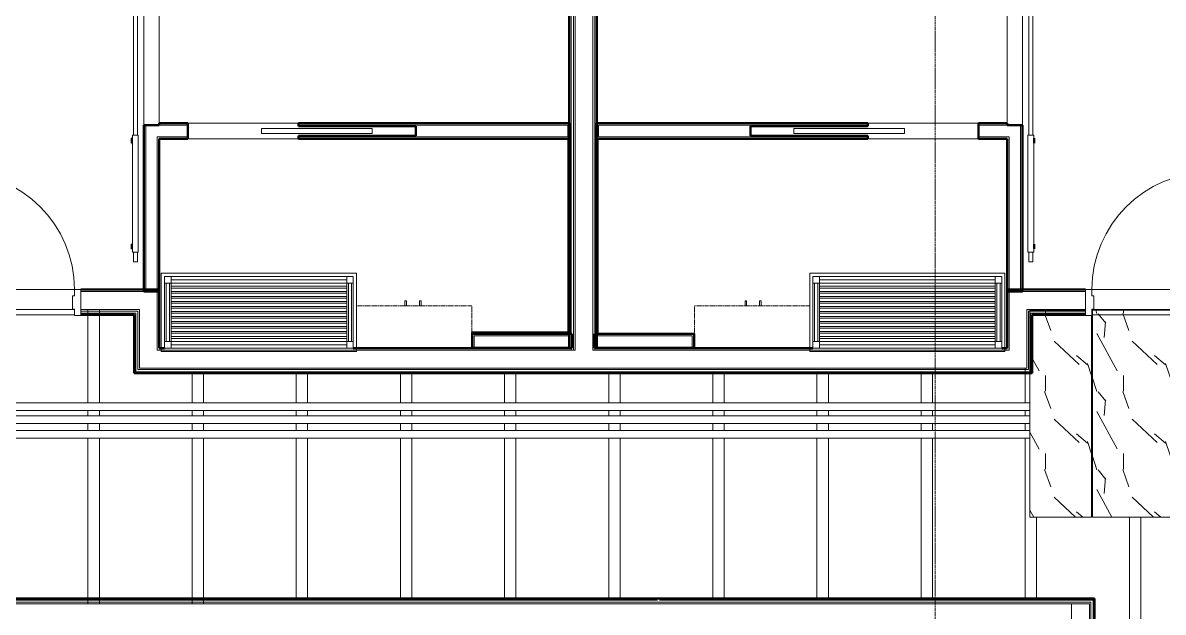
# Model space of a CAD drawing. Header units: inches. Extents: x -4218 to -1830, y 9767 to 12426.
# Drawn here: x -3107.7 to -2757.3, y 11644.2 to 11825.4 of the extents above; entities that cross this region are included whole.
import ezdxf

# ---------------------------------------------------------------- set-up
doc = ezdxf.new("R2010")
doc.units = ezdxf.units.IN
doc.header["$MEASUREMENT"] = 0
doc.linetypes.add('Dash', pattern=[0.25, 0.125, -0.125])
doc.linetypes.add('Grid Line 1_2_', pattern=[0.875, 0.5, -0.125, 0.125, -0.125])
for name, color, linetype, lineweight in [('0-1', 7, 'Continuous', 5), ('0-2', 10, 'Continuous', 9), ('A-CLNG-1', 252, 'Continuous', 9), ('A-CLNG-2', 10, 'Continuous', 9), ('A-CLNG-PATT-1', 71, 'Continuous', 13), ('A-DOOR-1', 10, 'Continuous', 9), ('A-DOOR-2', 50, 'Continuous', 20), ('A-DOOR-3', 7, 'Continuous', 50), ('A-DOOR-FRAM-3', 50, 'Continuous', 20), ('A-FLOR-4', 192, 'Continuous', 9), ('A-WALL-1', 7, 'Continuous', 50), ('A-WALL-2', 250, 'Continuous', 13), ('A-WALL-3', 10, 'Continuous', 9), ('A-WALL-4', 252, 'Continuous', 9), ('A-WALL-5', 253, 'Continuous', 9), ('A-WALL-6', 254, 'Continuous', 9), ('I-WALL-1', 7, 'Continuous', 50), ('I-WALL-2', 10, 'Continuous', 9), ('I-WALL-3', 252, 'Continuous', 9), ('I-WALL-4', 253, 'Continuous', 9), ('P-PIPE-1', 10, 'Continuous', 9), ('Q-CASE-1', 252, 'Continuous', 9), ('Q-CASE-2', 10, 'Continuous', 9), ('Q-CASE-4', 252, 'Dash', 9), ('Q-CASE-5', 10, 'Dash', 9), ('S-BEAM', 12, 'Continuous', 9), ('S-GRID-1', 1, 'Grid Line 1_2_', 9)]:
    doc.layers.add(name, color=color, linetype=linetype, lineweight=lineweight)

# ---------------------------------------------------------------- blocks, each defined once
blk = doc.blocks.new('BARN - FLUSH - 3-0 x 7-0 BARN DOOR-2961665-BACKGROUND - RCP - 1ST FLOOR')
at = {"layer": 'A-DOOR-1'}
for p, q in [((-57, 5.57), (-60, 5.57)), ((-60, 5.57), (-60, 4.95)), ((-60, 4.95), (-60, 4.32)), ((-60, 4.32), (-57, 4.32)), ((-57, 4.07), (-57, 5.82)), ((-57, 5.82), (-21, 5.82)), ((-21, 4.07), (-57, 4.07)), ((-21, 5.82), (-21, 4.07)), ((21, 5.57), (-21, 5.57)), ((-21, 4.32), (21, 4.32)), ((21, 4.95), (21, 5.57)), ((21, 4.32), (21, 4.95))]:
    blk.add_line(p, q, dxfattribs=at)
at = {"layer": 'A-DOOR-3'}
for p, q in [((-56, 6), (-56, 5.82)), ((-54.5, 6), (-56, 6)), ((-54.5, 5.82), (-54.5, 6)), ((-23.5, 6), (-23.5, 5.82)), ((-22, 6), (-23.5, 6)), ((-22, 5.82), (-22, 6))]:
    blk.add_line(p, q, dxfattribs=at)
blk = doc.blocks.new('POCKET - FLUSH - 2-10 x 6-8-2882529-BACKGROUND - RCP - 1ST FLOOR')
at = {"layer": 'A-DOOR-2'}
for p, q in [((-39.67, 0.75), (-39.67, -0.75)), ((-5.67, 0.75), (-39.67, 0.75)), ((-5.67, -0.75), (-5.67, 0.75)), ((-39.67, -0.75), (-5.67, -0.75))]:
    blk.add_line(p, q, dxfattribs=at)
blk = doc.blocks.new('BARN - FLUSH - 3-0 x 7-0 BARN DOOR-2961666-BACKGROUND - RCP - 1ST FLOOR')
at = {"layer": 'A-DOOR-1'}
for p, q in [((-57, -4.32), (-60, -4.32)), ((-60, -4.32), (-60, -4.95)), ((-60, -4.95), (-60, -5.57)), ((-60, -5.57), (-57, -5.57)), ((-57, -5.82), (-57, -4.07)), ((-57, -4.07), (-21, -4.07)), ((-21, -5.82), (-57, -5.82)), ((-21, -4.07), (-21, -5.82)), ((21, -4.32), (-21, -4.32)), ((-21, -5.57), (21, -5.57)), ((21, -4.95), (21, -4.32)), ((21, -5.57), (21, -4.95))]:
    blk.add_line(p, q, dxfattribs=at)
at = {"layer": 'A-DOOR-3'}
for p, q in [((-56, -6), (-56, -5.82)), ((-54.5, -6), (-56, -6)), ((-54.5, -5.82), (-54.5, -6)), ((-23.5, -6), (-23.5, -5.82)), ((-22, -6), (-23.5, -6)), ((-22, -5.82), (-22, -6))]:
    blk.add_line(p, q, dxfattribs=at)
blk = doc.blocks.new('POCKET - FLUSH - 2-10 x 6-8-2882530-BACKGROUND - RCP - 1ST FLOOR')
at = {"layer": 'A-DOOR-2'}
for p, q in [((-39.67, -0.75), (-39.67, 0.75)), ((-39.67, 0.75), (-5.67, 0.75)), ((-5.67, 0.75), (-5.67, -0.75)), ((-5.67, -0.75), (-39.67, -0.75))]:
    blk.add_line(p, q, dxfattribs=at)
blk = doc.blocks.new('Bath Vanity - Bath Vanity 60_-V103-BACKGROUND - RCP - 1ST FLOOR')
at = {"layer": 'Q-CASE-1'}
for p, q in [((-29.26, -1), (-29.26, 0)), ((-29.26, 0), (30.74, 0)), ((30.74, 0), (30.74, -0.38)), ((30.74, -0.38), (30.74, -1))]:
    blk.add_line(p, q, dxfattribs=at)
at = {"layer": 'Q-CASE-2'}
for p, q in [((-29.26, -24), (-29.26, -1)), ((-28.26, -3), (-28.26, -1)), ((-28.26, -1), (-26.26, -1)), ((-28.26, -3), (-28.26, -21)), ((-26.26, -3), (-28.26, -3)), ((-27.76, -3), (-27.76, -21)), ((-26.76, -3), (-26.76, -21)), ((27.74, -1), (-26.26, -1)), ((-26.26, -1), (-26.26, -3)), ((27.74, -2), (-26.26, -2)), ((27.74, -3), (-26.26, -3)), ((-26.26, -3), (-26.26, -21)), ((27.74, -3), (27.74, -1)), ((27.74, -1), (29.74, -1)), ((27.74, -3), (27.74, -21)), ((29.74, -3), (27.74, -3)), ((28.24, -3), (28.24, -21)), ((29.24, -3), (29.24, -21)), ((29.74, -1), (29.74, -3)), ((29.74, -3), (29.74, -21)), ((30.74, -1), (30.74, -24)), ((-26.26, -4), (27.74, -4)), ((27.74, -4.55), (-26.26, -4.55)), ((-26.26, -5.55), (27.74, -5.55)), ((27.74, -6.09), (-26.26, -6.09)), ((-26.26, -7.09), (27.74, -7.09)), ((27.74, -7.64), (-26.26, -7.64)), ((-26.26, -8.64), (27.74, -8.64)), ((27.74, -9.18), (-26.26, -9.18)), ((-26.26, -10.18), (27.74, -10.18)), ((27.74, -10.73), (-26.26, -10.73)), ((-26.26, -11.73), (27.74, -11.73)), ((27.74, -12.27), (-26.26, -12.27)), ((-26.26, -13.27), (27.74, -13.27)), ((27.74, -13.82), (-26.26, -13.82)), ((-26.26, -14.82), (27.74, -14.82)), ((27.74, -15.36), (-26.26, -15.36)), ((-26.26, -16.36), (27.74, -16.36)), ((27.74, -16.91), (-26.26, -16.91)), ((-28.26, -23), (-28.26, -21)), ((-28.26, -21), (-26.26, -21)), ((-26.26, -17.91), (27.74, -17.91)), ((27.74, -18.45), (-26.26, -18.45)), ((-26.26, -19.45), (27.74, -19.45)), ((27.74, -20), (-26.26, -20)), ((-26.26, -21), (27.74, -21)), ((-26.26, -21), (-26.26, -23)), ((27.74, -23), (27.74, -21)), ((27.74, -21), (29.74, -21)), ((29.74, -21), (29.74, -23)), ((30.74, -24), (-29.26, -24)), ((-26.26, -23), (-28.26, -23)), ((27.74, -22), (-26.26, -22)), ((27.74, -23), (-26.26, -23)), ((29.74, -23), (27.74, -23))]:
    blk.add_line(p, q, dxfattribs=at)
blk = doc.blocks.new('300 Series Wall Hung Cabinet_326 - 36_-V98-BACKGROUND - RCP - 1ST FLOOR')
at = {"layer": 'Q-CASE-2'}
for p, q in [((-2.01, -13.19), (-2.5, -13.19)), ((-2.5, -13.19), (-2.5, -14.69)), ((-2.01, -14.69), (-2.01, -13.19)), ((2.49, -13.19), (2, -13.19)), ((2, -13.19), (2, -14.69)), ((2.49, -14.69), (2.49, -13.19)), ((-2.5, -14.69), (-2.01, -14.69)), ((2, -14.69), (2.49, -14.69))]:
    blk.add_line(p, q, dxfattribs=at)
at = {"layer": 'Q-CASE-4'}
blk.add_line((17.37, -0.19), (-18, -0.19), dxfattribs=at)
at = {"layer": 'Q-CASE-5'}
for p, q in [((-18, -0.19), (-18, -13.19)), ((-18, -13.19), (17.37, -13.19))]:
    blk.add_line(p, q, dxfattribs=at)
blk = doc.blocks.new('Bath Vanity - Bath Vanity 60_-V108-BACKGROUND - RCP - 1ST FLOOR')
at = {"layer": 'Q-CASE-1'}
for p, q in [((-29.26, 0), (-29.26, 1)), ((30.74, 1), (30.74, 0.38)), ((30.74, 0.38), (30.74, 0)), ((30.74, 0), (-29.26, 0))]:
    blk.add_line(p, q, dxfattribs=at)
at = {"layer": 'Q-CASE-2'}
for p, q in [((-29.26, 1), (-29.26, 24)), ((-29.26, 24), (30.74, 24)), ((-28.26, 21), (-28.26, 23)), ((-28.26, 23), (-26.26, 23)), ((-26.26, 23), (27.74, 23)), ((-26.26, 23), (-26.26, 21)), ((-26.26, 22), (27.74, 22)), ((27.74, 21), (27.74, 23)), ((27.74, 23), (29.74, 23)), ((29.74, 23), (29.74, 21)), ((30.74, 24), (30.74, 1)), ((-28.26, 21), (-28.26, 3)), ((-26.26, 21), (-28.26, 21)), ((-27.76, 21), (-27.76, 3)), ((-26.76, 21), (-26.76, 3)), ((27.74, 21), (-26.26, 21)), ((-26.26, 21), (-26.26, 3)), ((-26.26, 20), (27.74, 20)), ((27.74, 19.45), (-26.26, 19.45)), ((-26.26, 18.45), (27.74, 18.45)), ((27.74, 17.91), (-26.26, 17.91)), ((27.74, 21), (27.74, 3)), ((29.74, 21), (27.74, 21)), ((28.24, 21), (28.24, 3)), ((29.24, 21), (29.24, 3)), ((29.74, 21), (29.74, 3)), ((-26.26, 16.91), (27.74, 16.91)), ((27.74, 16.36), (-26.26, 16.36)), ((-26.26, 15.36), (27.74, 15.36)), ((27.74, 14.82), (-26.26, 14.82)), ((-26.26, 13.82), (27.74, 13.82)), ((27.74, 13.27), (-26.26, 13.27)), ((-26.26, 12.27), (27.74, 12.27)), ((27.74, 11.73), (-26.26, 11.73)), ((-26.26, 10.73), (27.74, 10.73)), ((27.74, 10.18), (-26.26, 10.18)), ((-26.26, 9.18), (27.74, 9.18)), ((27.74, 8.64), (-26.26, 8.64)), ((-26.26, 7.64), (27.74, 7.64)), ((27.74, 7.09), (-26.26, 7.09)), ((-26.26, 6.09), (27.74, 6.09)), ((27.74, 5.55), (-26.26, 5.55)), ((-26.26, 4.55), (27.74, 4.55)), ((27.74, 4), (-26.26, 4)), ((-28.26, 1), (-28.26, 3)), ((-28.26, 3), (-26.26, 3)), ((-26.26, 1), (-28.26, 1)), ((-26.26, 3), (27.74, 3)), ((-26.26, 3), (-26.26, 1)), ((-26.26, 2), (27.74, 2)), ((-26.26, 1), (27.74, 1)), ((27.74, 1), (27.74, 3)), ((27.74, 3), (29.74, 3)), ((29.74, 1), (27.74, 1)), ((29.74, 3), (29.74, 1))]:
    blk.add_line(p, q, dxfattribs=at)
blk = doc.blocks.new('300 Series Wall Hung Cabinet_326 - 36_-V97-BACKGROUND - RCP - 1ST FLOOR')
at = {"layer": 'Q-CASE-2'}
for p, q in [((-2.01, 14.69), (-2.5, 14.69)), ((-2.5, 14.69), (-2.5, 13.19)), ((-2.01, 13.19), (-2.01, 14.69)), ((2.49, 14.69), (2, 14.69)), ((2, 14.69), (2, 13.19)), ((2.49, 13.19), (2.49, 14.69)), ((-2.5, 13.19), (-2.01, 13.19)), ((2, 13.19), (2.49, 13.19))]:
    blk.add_line(p, q, dxfattribs=at)
at = {"layer": 'Q-CASE-4'}
blk.add_line((17.37, 0.19), (-18, 0.19), dxfattribs=at)
at = {"layer": 'Q-CASE-5'}
for p, q in [((-18, 0.19), (-18, 13.19)), ((-18, 13.19), (17.37, 13.19))]:
    blk.add_line(p, q, dxfattribs=at)
blk = doc.blocks.new('CTR - 1st Phase - Unit Layouts_rvt-1-BACKGROUND - RCP - 1ST FLOOR')
at = {"layer": 'A-WALL-1'}
for p, q in [((-3070.52, 11742.74), (-3070.52, 11793.86)), ((-3070.52, 11793.86), (-3065.77, 11793.86)), ((-3065.77, 11793.86), (-3065.77, 11794.49)), ((-3065.77, 11794.49), (-3056.98, 11794.49)), ((-3056.98, 11794.49), (-3056.98, 11789.74)), ((-3022.98, 11793.61), (-3022.98, 11794.49)), ((-3022.98, 11794.49), (-2939.65, 11794.49)), ((-2986.98, 11793.61), (-3022.98, 11793.61)), ((-2986.98, 11790.61), (-2986.98, 11793.61)), ((-2939.65, 11794.49), (-2939.65, 11793.86)), ((-2939.65, 11793.86), (-2939.65, 11790.36)), ((-2931.4, 11794.49), (-2848.07, 11794.49)), ((-2931.4, 11793.86), (-2931.4, 11794.49)), ((-2931.4, 11790.36), (-2931.4, 11793.86)), ((-2848.07, 11793.61), (-2884.07, 11793.61)), ((-2884.07, 11793.61), (-2884.07, 11790.61)), ((-2848.07, 11794.49), (-2848.07, 11793.61)), ((-2814.07, 11794.49), (-2805.27, 11794.49)), ((-2814.07, 11789.74), (-2814.07, 11794.49)), ((-2805.27, 11794.49), (-2805.27, 11793.86)), ((-2805.27, 11793.86), (-2800.52, 11793.86)), ((-2800.52, 11793.86), (-2800.52, 11742.74)), ((-3065.77, 11789.74), (-3065.77, 11742.74)), ((-3056.98, 11789.74), (-3065.77, 11789.74)), ((-3022.98, 11789.74), (-3022.98, 11790.61)), ((-3022.98, 11790.61), (-2986.98, 11790.61)), ((-2939.65, 11789.74), (-3022.98, 11789.74)), ((-2939.99, 11789.74), (-2939.61, 11789.74)), ((-2939.99, 11730.11), (-2939.99, 11789.36)), ((-2939.65, 11790.36), (-2939.65, 11789.74)), ((-2939.61, 11789.74), (-2939.61, 11729.74)), ((-2931.43, 11729.74), (-2931.43, 11789.74)), ((-2931.43, 11789.74), (-2931.06, 11789.74)), ((-2931.4, 11789.74), (-2931.4, 11790.36)), ((-2848.07, 11789.74), (-2931.4, 11789.74)), ((-2931.06, 11789.36), (-2931.06, 11730.11)), ((-2884.07, 11790.61), (-2848.07, 11790.61)), ((-2848.07, 11790.61), (-2848.07, 11789.74)), ((-2805.27, 11789.74), (-2814.07, 11789.74)), ((-2805.27, 11742.74), (-2805.27, 11789.74)), ((-3069.9, 11742.74), (-3070.52, 11742.74)), ((-3066.4, 11742.74), (-3069.9, 11742.74)), ((-3065.77, 11742.74), (-3066.4, 11742.74)), ((-2804.65, 11742.74), (-2805.27, 11742.74)), ((-2801.15, 11742.74), (-2804.65, 11742.74)), ((-2800.52, 11742.74), (-2801.15, 11742.74)), ((-2969.65, 11729.11), (-2969.65, 11729.74)), ((-2969.65, 11729.74), (-2939.02, 11729.74)), ((-2969.65, 11725.61), (-2969.65, 11729.11)), ((-2969.61, 11729.74), (-2969.61, 11730.11)), ((-2969.61, 11730.11), (-2939.99, 11730.11)), ((-2939.99, 11729.74), (-2969.61, 11729.74)), ((-2939.61, 11729.74), (-2939.99, 11729.74)), ((-2939.02, 11729.74), (-2939.02, 11729.11)), ((-2939.02, 11729.11), (-2939.02, 11725.61)), ((-2932.03, 11729.74), (-2901.4, 11729.74)), ((-2932.03, 11729.11), (-2932.03, 11729.74)), ((-2932.03, 11725.61), (-2932.03, 11729.11)), ((-2931.06, 11729.74), (-2931.43, 11729.74)), ((-2901.4, 11729.74), (-2901.4, 11729.11)), ((-2901.4, 11729.11), (-2901.4, 11725.61)), ((-2969.65, 11725.36), (-2969.65, 11725.61)), ((-2939.02, 11725.36), (-2969.65, 11725.36)), ((-2939.02, 11725.61), (-2939.02, 11725.36)), ((-2932.03, 11725.36), (-2932.03, 11725.61)), ((-2901.4, 11725.36), (-2932.03, 11725.36)), ((-2901.4, 11725.61), (-2901.4, 11725.36))]:
    blk.add_line(p, q, dxfattribs=at)
at = {"layer": 'A-WALL-2'}
for p, q in [((-3069.9, 11743.36), (-3069.9, 11793.86)), ((-3065.77, 11793.86), (-3056.98, 11793.86)), ((-3022.98, 11793.86), (-2940.27, 11793.86)), ((-2940.27, 11793.86), (-2940.27, 11790.36)), ((-2848.07, 11793.86), (-2930.78, 11793.86)), ((-2930.78, 11790.36), (-2930.78, 11793.86)), ((-2805.27, 11793.86), (-2814.07, 11793.86)), ((-2801.15, 11743.36), (-2801.15, 11793.86)), ((-3066.4, 11743.36), (-3066.4, 11790.36)), ((-3065.77, 11790.36), (-3066.4, 11790.36)), ((-3065.77, 11790.36), (-3056.98, 11790.36)), ((-3022.98, 11790.36), (-2940.27, 11790.36)), ((-2848.07, 11790.36), (-2930.78, 11790.36)), ((-2805.27, 11790.36), (-2814.07, 11790.36)), ((-2804.65, 11790.36), (-2805.27, 11790.36)), ((-2804.65, 11743.36), (-2804.65, 11790.36)), ((-3066.4, 11743.36), (-3069.9, 11743.36)), ((-2801.15, 11743.36), (-2804.65, 11743.36)), ((-2969.02, 11725.61), (-2969.02, 11729.11)), ((-2969.02, 11729.11), (-2939.65, 11729.11)), ((-2939.65, 11729.11), (-2939.65, 11725.61)), ((-2902.03, 11729.11), (-2931.4, 11729.11)), ((-2931.4, 11725.61), (-2931.4, 11729.11)), ((-2902.03, 11729.11), (-2902.03, 11725.61)), ((-2969.65, 11725.61), (-2969.02, 11725.61)), ((-2969.65, 11725.61), (-2969.02, 11725.61)), ((-2969.02, 11725.61), (-2939.65, 11725.61)), ((-2939.65, 11725.61), (-2939.02, 11725.61)), ((-2939.65, 11725.61), (-2939.02, 11725.61)), ((-2932.03, 11725.61), (-2931.4, 11725.61)), ((-2931.4, 11725.61), (-2932.03, 11725.61)), ((-2902.03, 11725.61), (-2931.4, 11725.61)), ((-2902.03, 11725.61), (-2901.4, 11725.61)), ((-2901.4, 11725.61), (-2902.03, 11725.61))]:
    blk.add_line(p, q, dxfattribs=at)
at = {"layer": 'A-WALL-3'}
for p, q in [((-3070.52, 11829.86), (-3070.52, 11793.86)), ((-3065.77, 11794.49), (-3065.77, 11829.86)), ((-2805.27, 11829.86), (-2805.27, 11794.49)), ((-2800.52, 11793.86), (-2800.52, 11829.86)), ((-3022.98, 11794.49), (-3056.98, 11794.49)), ((-2814.07, 11794.49), (-2848.07, 11794.49)), ((-3056.98, 11789.74), (-3022.98, 11789.74)), ((-2848.07, 11789.74), (-2814.07, 11789.74))]:
    blk.add_line(p, q, dxfattribs=at)
at = {"layer": 'A-WALL-4'}
for p, q in [((-3065.77, 11793.86), (-3070.52, 11793.86)), ((-3065.77, 11793.86), (-3065.77, 11794.49)), ((-3056.98, 11789.74), (-3056.98, 11794.49)), ((-3022.98, 11794.49), (-3022.98, 11793.61)), ((-3022.98, 11793.61), (-2986.98, 11793.61)), ((-2986.98, 11793.61), (-2986.98, 11790.61)), ((-2884.07, 11790.61), (-2884.07, 11793.61)), ((-2884.07, 11793.61), (-2848.07, 11793.61)), ((-2848.07, 11793.61), (-2848.07, 11794.49)), ((-2814.07, 11794.49), (-2814.07, 11789.74)), ((-2805.27, 11794.49), (-2805.27, 11793.86)), ((-2800.52, 11793.86), (-2805.27, 11793.86)), ((-2986.98, 11790.61), (-3022.98, 11790.61)), ((-3022.98, 11790.61), (-3022.98, 11789.74)), ((-2848.07, 11790.61), (-2884.07, 11790.61)), ((-2848.07, 11789.74), (-2848.07, 11790.61)), ((-2969.65, 11729.74), (-2969.65, 11725.36)), ((-2901.4, 11725.36), (-2901.4, 11729.74))]:
    blk.add_line(p, q, dxfattribs=at)
at = {"layer": 'A-WALL-5'}
for p, q in [((-2969.61, 11729.74), (-2939.77, 11729.74)), ((-2939.61, 11729.74), (-2939.15, 11729.74)), ((-2939.14, 11729.74), (-2939.02, 11729.74)), ((-2939.02, 11729.74), (-2939.02, 11725.36)), ((-2932.03, 11729.74), (-2931.43, 11729.74)), ((-2932.03, 11725.36), (-2932.03, 11729.74)), ((-2931.27, 11729.74), (-2901.43, 11729.74)), ((-2939.77, 11725.36), (-2969.65, 11725.36)), ((-2901.4, 11725.36), (-2931.27, 11725.36))]:
    blk.add_line(p, q, dxfattribs=at)
at = {"layer": 'A-WALL-6'}
for p, q in [((-2939.77, 11729.74), (-2939.61, 11729.74)), ((-2931.43, 11729.74), (-2931.27, 11729.74)), ((-2939.02, 11725.36), (-2939.77, 11725.36)), ((-2931.27, 11725.36), (-2932.03, 11725.36))]:
    blk.add_line(p, q, dxfattribs=at)
at = {"layer": '0-2'}
for name, p, rotation in [('BARN - FLUSH - 3-0 x 7-0 BARN DOOR-2961665-BACKGROUND - RCP - 1ST FLOOR', (-3068.15, 11811.86), 89.9999999999788), ('BARN - FLUSH - 3-0 x 7-0 BARN DOOR-2961666-BACKGROUND - RCP - 1ST FLOOR', (-2802.9, 11811.86), 90.00000000001978), ('POCKET - FLUSH - 2-10 x 6-8-2882529-BACKGROUND - RCP - 1ST FLOOR', (-3039.98, 11792.11), 180), ('Bath Vanity - Bath Vanity 60_-V103-BACKGROUND - RCP - 1ST FLOOR', (-3034.41, 11724.36), 180), ('300 Series Wall Hung Cabinet_326 - 36_-V98-BACKGROUND - RCP - 1ST FLOOR', (-2987.77, 11725.18), 180)]:
    blk.add_blockref(name, p, dxfattribs=dict(at, rotation=rotation))
for name, p in [('POCKET - FLUSH - 2-10 x 6-8-2882530-BACKGROUND - RCP - 1ST FLOOR', (-2831.07, 11792.11)), ('Bath Vanity - Bath Vanity 60_-V108-BACKGROUND - RCP - 1ST FLOOR', (-2836.64, 11724.36)), ('300 Series Wall Hung Cabinet_326 - 36_-V97-BACKGROUND - RCP - 1ST FLOOR', (-2883.28, 11725.18))]:
    blk.add_blockref(name, p, dxfattribs=at)
blk = doc.blocks.new('HOLLOW METAL - UNIT DOOR-2191979-BACKGROUND - RCP - 1ST FLOOR')
at = {"layer": 'A-DOOR-1'}
blk.add_arc((18, 4.125), 36, 90, 180, dxfattribs=at)
at = {"layer": 'A-DOOR-2'}
for p, q in [((18, 40.125), (16.25, 40.125)), ((16.25, 40.125), (16.25, 4.125)), ((18, 4.125), (18, 40.125)), ((16.25, 4.125), (18, 4.125))]:
    blk.add_line(p, q, dxfattribs=at)
at = {"layer": 'A-DOOR-FRAM-3'}
for p, q in [((-18, 4.125), (-20, 4.125)), ((-20, 4.125), (-20, -3.875)), ((-18, 2.1875), (-18, 4.125)), ((18, 4.125), (18, 2.1875)), ((20, 4.125), (18, 4.125)), ((20, -3.875), (20, 4.125)), ((-17.375, 2.1875), (-18, 2.1875)), ((-17.375, -1.9375), (-17.375, 2.1875)), ((18, 2.1875), (17.375, 2.1875)), ((17.375, 2.1875), (17.375, -1.9375)), ((-18, -3.875), (-18, -1.9375)), ((-18, -1.9375), (-17.375, -1.9375)), ((17.375, -1.9375), (18, -1.9375)), ((18, -1.9375), (18, -3.875)), ((-20, -3.875), (-18, -3.875)), ((18, -3.875), (20, -3.875))]:
    blk.add_line(p, q, dxfattribs=at)
blk = doc.blocks.new('HOLLOW METAL - UNIT DOOR-2191980-BACKGROUND - RCP - 1ST FLOOR')
at = {"layer": 'A-DOOR-1'}
blk.add_arc((18, -4.125), 36, 180, 270, dxfattribs=at)
at = {"layer": 'A-DOOR-2'}
for p, q in [((16.25, -4.125), (18, -4.125)), ((16.25, -40.125), (16.25, -4.125)), ((18, -4.125), (18, -40.125)), ((18, -40.125), (16.25, -40.125))]:
    blk.add_line(p, q, dxfattribs=at)
at = {"layer": 'A-DOOR-FRAM-3'}
for p, q in [((-20, 3.875), (-18, 3.875)), ((-20, -4.125), (-20, 3.875)), ((-18, 3.875), (-18, 1.9375)), ((18, 3.875), (20, 3.875)), ((18, 1.9375), (18, 3.875)), ((20, 3.875), (20, -4.125)), ((-18, 1.9375), (-17.375, 1.9375)), ((-17.375, 1.9375), (-17.375, -2.1875)), ((17.375, 1.9375), (18, 1.9375)), ((17.375, -2.1875), (17.375, 1.9375)), ((-18, -2.1875), (-18, -4.125)), ((-17.375, -2.1875), (-18, -2.1875)), ((18, -2.1875), (17.375, -2.1875)), ((18, -4.125), (18, -2.1875)), ((-18, -4.125), (-20, -4.125)), ((20, -4.125), (18, -4.125))]:
    blk.add_line(p, q, dxfattribs=at)
blk = doc.blocks.new('CTR - 1st Phase - Common Walls_rvt-1-BACKGROUND - RCP - 1ST FLOOR')
at = {"layer": 'A-CLNG-PATT-1'}
h = blk.add_hatch(dxfattribs=at)
h.set_pattern_fill('FP_2', color=256, style=0, pattern_type=2)
h.set_pattern_definition([(108.435, (6.24, 0), (-23.9995167, 47.999875), [9.107, -66.787]), (139.399, (3.36, 8.64), (-144.0005735, 119.9994401), [4.425, -216.844]), (136.848, (24, 11.52), (-360.00235884, 335.99803914), [10.527, -515.834]), (109.983, (16.32, 18.72), (-71.99926767, 192.0004429), [5.618, -275.295]), (90, (14.4, 0), (-24, 24), [4.8, -19.2]), (118.443, (14.4, 4.8), (168.000806133, -311.999948405), [13.101, -641.971]), (84.289, (8.16, 16.32), (-24.00143285, -215.9997167), [4.824, -236.373]), (129.806, (8.64, 21.12), (96.0006462, -119.9991583), [3.749, -183.697])])
h.paths.add_polyline_path([(-2721.68, 11673.39), (-2721.68, 11716.36), (-2740.63, 11716.36), (-2740.63, 11673.39), (-2731.29, 11673.39)], flags=0)
h.paths.add_polyline_path([(-2740.88, 11673.39), (-2740.88, 11737), (-2741.2, 11737), (-2741.2, 11735.36), (-2743.2, 11735.36), (-2743.2, 11737), (-2779.03, 11737), (-2779.03, 11673.39)], flags=0)
h.paths.add_polyline_path([(-2779.28, 11673.39), (-2779.28, 11735.36), (-2781.2, 11735.36), (-2781.2, 11737), (-2798.23, 11737), (-2798.23, 11673.39)], flags=0)
at = {"layer": 'A-CLNG-1'}
for p, q in [((-2798.23, 11737), (-2781.2, 11737)), ((-2798.23, 11717.61), (-2798.23, 11737)), ((-2779.03, 11737), (-2743.2, 11737)), ((-2779.03, 11735.61), (-2779.03, 11737))]:
    blk.add_line(p, q, dxfattribs=at)
at = {"layer": 'A-CLNG-2'}
for p, q in [((-2779.28, 11735.36), (-2779.28, 11673.39)), ((-2779.03, 11673.39), (-2779.03, 11735.61)), ((-2798.23, 11673.39), (-2798.23, 11717.61)), ((-2779.28, 11673.39), (-2798.23, 11673.39)), ((-2740.88, 11673.39), (-2779.03, 11673.39))]:
    blk.add_line(p, q, dxfattribs=at)
at = {"layer": 'A-WALL-2'}
for p, q in [((-2939.15, 11725.36), (-2939.15, 12080.69)), ((-2938.52, 11725.36), (-2938.52, 12080.69)), ((-2938.02, 11725.36), (-2938.02, 12080.69)), ((-2932.52, 11725.36), (-2932.52, 12080.69)), ((-2931.9, 11725.36), (-2931.9, 12080.69)), ((-3073.5, 11742.74), (-3089.82, 11742.74)), ((-3071.87, 11742.74), (-3073.5, 11742.74)), ((-3066.37, 11742.74), (-3071.87, 11742.74)), ((-3066.37, 11742.74), (-3066.37, 11724.74)), ((-2799.15, 11742.74), (-2804.65, 11742.74)), ((-2804.65, 11742.74), (-2804.65, 11724.74)), ((-2797.52, 11742.74), (-2799.15, 11742.74)), ((-2797.52, 11742.74), (-2781.2, 11742.74)), ((-3073.5, 11737.24), (-3089.82, 11737.24)), ((-3073.5, 11736.74), (-3089.82, 11736.74)), ((-3073.5, 11736.11), (-3089.82, 11736.11)), ((-3072.37, 11737.24), (-3073.5, 11737.24)), ((-3073, 11736.74), (-3073.5, 11736.74)), ((-3073.5, 11736.11), (-3073.5, 11735.61)), ((-3073, 11736.11), (-3073.5, 11736.11)), ((-3072.37, 11736.74), (-3073, 11736.74)), ((-3073, 11736.11), (-3073, 11718.11)), ((-3071.87, 11737.24), (-3072.37, 11737.24)), ((-3072.37, 11736.74), (-3072.37, 11718.74)), ((-3071.87, 11737.24), (-3071.87, 11719.24)), ((-2798.65, 11737.24), (-2799.15, 11737.24)), ((-2799.15, 11737.24), (-2799.15, 11719.24)), ((-2797.52, 11737.24), (-2798.65, 11737.24)), ((-2798.02, 11736.74), (-2798.65, 11736.74)), ((-2798.65, 11736.74), (-2798.65, 11718.74)), ((-2797.52, 11736.74), (-2798.02, 11736.74)), ((-2797.52, 11736.11), (-2798.02, 11736.11)), ((-2798.02, 11736.11), (-2798.02, 11718.11)), ((-2797.52, 11737.24), (-2781.2, 11737.24)), ((-2797.52, 11736.74), (-2781.2, 11736.74)), ((-2797.52, 11735.61), (-2797.52, 11736.11)), ((-2797.52, 11736.11), (-2781.2, 11736.11)), ((-2939.15, 11725.36), (-2939.15, 11724.74)), ((-2938.52, 11725.36), (-2938.52, 11724.74)), ((-2938.02, 11725.36), (-2938.02, 11724.74)), ((-2932.52, 11725.36), (-2932.52, 11724.74)), ((-2931.9, 11725.36), (-2931.9, 11724.74)), ((-3066.37, 11724.74), (-3065.75, 11724.74)), ((-2939.15, 11724.74), (-3065.75, 11724.74)), ((-2939.15, 11724.74), (-2938.52, 11724.74)), ((-2938.52, 11724.74), (-2939.15, 11724.74)), ((-2938.52, 11724.74), (-2938.02, 11724.74)), ((-2938.02, 11724.74), (-2938.52, 11724.74)), ((-2932.52, 11724.74), (-2931.9, 11724.74)), ((-2931.9, 11724.74), (-2932.52, 11724.74)), ((-2805.27, 11724.74), (-2931.9, 11724.74)), ((-2805.27, 11724.74), (-2804.65, 11724.74)), ((-3073, 11718.11), (-3072.37, 11718.11)), ((-3072.37, 11718.74), (-3071.87, 11718.74)), ((-3072.37, 11718.11), (-3065.75, 11718.11)), ((-3071.87, 11719.24), (-3066.37, 11719.24)), ((-3071.87, 11718.74), (-3065.75, 11718.74)), ((-3066.37, 11719.24), (-3065.75, 11719.24)), ((-2805.27, 11719.24), (-3065.75, 11719.24)), ((-2805.27, 11718.74), (-3065.75, 11718.74)), ((-2805.27, 11718.11), (-3065.75, 11718.11)), ((-2805.27, 11719.24), (-2804.65, 11719.24)), ((-2805.27, 11718.74), (-2799.15, 11718.74)), ((-2805.27, 11718.11), (-2798.65, 11718.11)), ((-2804.65, 11719.24), (-2799.15, 11719.24)), ((-2799.15, 11718.74), (-2798.65, 11718.74)), ((-2798.65, 11718.11), (-2798.02, 11718.11)), ((-2920.57, 11647.86), (-3157.14, 11647.86)), ((-2913.32, 11647.86), (-2920.57, 11647.86)), ((-2912.7, 11647.86), (-2913.32, 11647.86)), ((-2786.1, 11647.86), (-2912.07, 11647.86)), ((-2779.47, 11647.86), (-2786.1, 11647.86)), ((-2778.85, 11647.86), (-2779.47, 11647.86)), ((-2778.85, 11647.86), (-2778.85, 11630.36)), ((-2920.57, 11647.24), (-3157.14, 11647.24)), ((-2920.57, 11646.74), (-3157.14, 11646.74)), ((-2913.32, 11647.24), (-2920.57, 11647.24)), ((-2918.82, 11646.74), (-2920.57, 11646.74)), ((-2913.32, 11646.74), (-2918.82, 11646.74)), ((-2912.7, 11647.24), (-2913.32, 11647.24)), ((-2912.7, 11647.24), (-2913.32, 11647.24)), ((-2912.07, 11646.74), (-2913.32, 11646.74)), ((-2912.07, 11647.24), (-2912.7, 11647.24)), ((-2786.1, 11647.24), (-2912.07, 11647.24)), ((-2786.1, 11646.74), (-2912.07, 11646.74)), ((-2779.97, 11647.24), (-2786.1, 11647.24)), ((-2785.47, 11646.74), (-2786.1, 11646.74)), ((-2779.97, 11646.74), (-2785.47, 11646.74)), ((-2779.47, 11647.24), (-2779.97, 11647.24)), ((-2779.97, 11646.74), (-2779.97, 11630.36)), ((-2779.47, 11647.24), (-2779.47, 11630.36))]:
    blk.add_line(p, q, dxfattribs=at)
at = {"layer": 'I-WALL-1'}
for p, q in [((-2939.77, 11725.36), (-2939.77, 12080.69)), ((-2931.27, 12080.69), (-2931.27, 11725.36)), ((-3089.82, 11743.36), (-3073.5, 11743.36)), ((-3073.5, 11743.36), (-3066.37, 11743.36)), ((-3066.37, 11743.36), (-3065.75, 11743.36)), ((-3065.75, 11743.36), (-3065.75, 11725.36)), ((-2805.27, 11725.36), (-2805.27, 11743.36)), ((-2805.27, 11743.36), (-2804.65, 11743.36)), ((-2804.65, 11743.36), (-2797.52, 11743.36)), ((-2797.52, 11743.36), (-2781.2, 11743.36)), ((-3073.5, 11735.61), (-3089.82, 11735.61)), ((-3073.5, 11717.61), (-3073.5, 11735.61)), ((-2781.2, 11735.61), (-2797.52, 11735.61)), ((-2797.52, 11735.61), (-2797.52, 11717.61)), ((-3065.75, 11725.36), (-3064.15, 11725.36)), ((-3006.15, 11725.36), (-2939.77, 11725.36)), ((-2931.27, 11725.36), (-2864.9, 11725.36)), ((-2806.9, 11725.36), (-2805.27, 11725.36)), ((-3073, 11717.61), (-3073.5, 11717.61)), ((-3065.75, 11717.61), (-3073, 11717.61)), ((-2805.27, 11717.61), (-3065.75, 11717.61)), ((-2798.02, 11717.61), (-2805.27, 11717.61)), ((-2797.52, 11717.61), (-2798.02, 11717.61)), ((-3157.14, 11648.36), (-2920.57, 11648.36)), ((-2920.57, 11648.36), (-2912.07, 11648.36)), ((-2912.07, 11648.36), (-2786.1, 11648.36)), ((-2786.1, 11648.36), (-2778.85, 11648.36)), ((-2778.85, 11648.36), (-2778.35, 11648.36)), ((-2778.35, 11648.36), (-2778.35, 11630.36))]:
    blk.add_line(p, q, dxfattribs=at)
at = {"layer": 'I-WALL-2'}
for p, q in [((-3091.82, 11743.36), (-3126.07, 11743.36)), ((-2744.95, 11743.36), (-2779.2, 11743.36)), ((-3127.82, 11735.61), (-3091.82, 11735.61)), ((-2779.2, 11735.61), (-2743.2, 11735.61))]:
    blk.add_line(p, q, dxfattribs=at)
at = {"layer": 'I-WALL-3'}
for p, q in [((-3091.82, 11735.61), (-3127.82, 11735.61)), ((-3073.5, 11735.61), (-3089.82, 11735.61)), ((-3073.5, 11717.61), (-3073.5, 11735.61)), ((-2779.03, 11735.61), (-2779.2, 11735.61)), ((-3073.5, 11717.61), (-3065.75, 11717.61)), ((-2805.27, 11717.61), (-3065.75, 11717.61)), ((-2805.27, 11717.61), (-2798.23, 11717.61)), ((-3157.14, 11648.36), (-2920.57, 11648.36)), ((-2912.07, 11648.36), (-2920.57, 11648.36)), ((-2912.07, 11648.36), (-2786.1, 11648.36)), ((-2778.35, 11648.36), (-2786.1, 11648.36)), ((-2778.35, 11648.36), (-2778.35, 11630.36))]:
    blk.add_line(p, q, dxfattribs=at)
at = {"layer": 'I-WALL-4'}
for p, q in [((-3089.82, 11743.36), (-3089.82, 11735.61)), ((-2781.2, 11735.61), (-2781.2, 11743.36))]:
    blk.add_line(p, q, dxfattribs=at)
at = {"layer": 'P-PIPE-1'}
for p, q in [((-3174.63, 11708.52), (-2798.23, 11708.52)), ((-2779.28, 11708.52), (-2779.03, 11708.52)), ((-2798.23, 11706.14), (-3174.63, 11706.14)), ((-3174.63, 11704.52), (-2798.23, 11704.52)), ((-2779.03, 11706.14), (-2779.28, 11706.14)), ((-2779.28, 11704.52), (-2779.03, 11704.52)), ((-2798.23, 11702.14), (-3174.63, 11702.14)), ((-2779.03, 11702.14), (-2779.28, 11702.14)), ((-3172.45, 11700.02), (-2798.23, 11700.02)), ((-2798.23, 11697.64), (-3172.45, 11697.64)), ((-2779.28, 11700.02), (-2779.03, 11700.02)), ((-2779.03, 11697.64), (-2779.28, 11697.64))]:
    blk.add_line(p, q, dxfattribs=at)
at = {"layer": '0-2', "rotation": 180}
blk.add_blockref('HOLLOW METAL - UNIT DOOR-2191980-BACKGROUND - RCP - 1ST FLOOR', (-3109.82, 11739.24), dxfattribs=at)
at = {"layer": '0-2'}
blk.add_blockref('HOLLOW METAL - UNIT DOOR-2191979-BACKGROUND - RCP - 1ST FLOOR', (-2761.2, 11739.24), dxfattribs=at)
blk = doc.blocks.new('Dimension Lumber - LVL - 3_5X5_5-V290-BACKGROUND - RCP - 1ST FLOOR')
at = {"layer": 'S-BEAM'}
for p, q in [((-54.25, 1.75), (-53.51, 1.75)), ((-53.47, 1.75), (-52.62, 1.75)), ((-52.62, 1.75), (-9.6, 1.75)), ((54.01, 1.75), (54.25, 1.75)), ((-54.25, -1.75), (-52.62, -1.75)), ((-52.62, -1.75), (-9.6, -1.75)), ((54.01, -1.75), (54.25, -1.75))]:
    blk.add_line(p, q, dxfattribs=at)
blk = doc.blocks.new('Dimension Lumber - LVL - 3_5X5_5-V291-BACKGROUND - RCP - 1ST FLOOR')
at = {"layer": 'S-BEAM'}
for p, q in [((-45.37, 1.75), (-45.37, -1.75)), ((-45.37, 1.75), (-45.1, 1.75)), ((-45.1, 1.75), (4.18, 1.75)), ((6.55, 1.75), (8.68, 1.75)), ((11.05, 1.75), (12.68, 1.75)), ((15.05, 1.75), (24.15, 1.75)), ((24.15, 1.75), (25.78, 1.75)), ((-45.37, -1.75), (-45.1, -1.75)), ((-45.1, -1.75), (-20.07, -1.75)), ((43.53, -1.75), (43.73, -1.75))]:
    blk.add_line(p, q, dxfattribs=at)
blk = doc.blocks.new('Dimension Lumber - LVL - 3_5X5_5-V292-BACKGROUND - RCP - 1ST FLOOR')
at = {"layer": 'S-BEAM'}
for p, q in [((-34.9, 1.75), (-34.9, -1.75)), ((-34.9, 1.75), (-34.62, 1.75)), ((-34.62, 1.75), (14.65, 1.75)), ((17.03, 1.75), (19.15, 1.75)), ((21.53, 1.75), (23.15, 1.75)), ((25.53, 1.75), (34.63, 1.75)), ((34.63, 1.75), (34.9, 1.75)), ((34.9, -1.75), (34.9, 1.75)), ((-34.9, -1.75), (-34.62, -1.75)), ((-34.62, -1.75), (14.65, -1.75)), ((17.03, -1.75), (19.15, -1.75)), ((21.53, -1.75), (23.15, -1.75)), ((25.53, -1.75), (34.63, -1.75)), ((34.63, -1.75), (34.9, -1.75))]:
    blk.add_line(p, q, dxfattribs=at)
blk = doc.blocks.new('Dimension Lumber - LVL - 3_5X5_5-V293-BACKGROUND - RCP - 1ST FLOOR')
at = {"layer": 'S-BEAM'}
for p, q in [((-34.9, 1.75), (-34.9, -1.75)), ((-34.9, 1.75), (-34.62, 1.75)), ((-34.62, 1.75), (14.65, 1.75)), ((17.03, 1.75), (19.15, 1.75)), ((21.53, 1.75), (23.15, 1.75)), ((25.53, 1.75), (34.63, 1.75)), ((34.63, 1.75), (34.89, 1.75)), ((34.9, -1.75), (34.9, 1.75)), ((-34.9, -1.75), (-34.62, -1.75)), ((-34.62, -1.75), (14.65, -1.75)), ((17.03, -1.75), (19.15, -1.75)), ((21.53, -1.75), (23.15, -1.75)), ((25.53, -1.75), (34.63, -1.75)), ((34.63, -1.75), (34.9, -1.75))]:
    blk.add_line(p, q, dxfattribs=at)
blk = doc.blocks.new('Dimension Lumber - LVL - 3_5X5_5-V294-BACKGROUND - RCP - 1ST FLOOR')
at = {"layer": 'S-BEAM'}
for p, q in [((-34.9, 1.75), (-34.9, -1.75)), ((-34.9, 1.75), (-34.62, 1.75)), ((-34.62, 1.75), (14.66, 1.75)), ((17.03, 1.75), (19.16, 1.75)), ((21.53, 1.75), (23.16, 1.75)), ((25.53, 1.75), (34.63, 1.75)), ((34.63, 1.75), (34.9, 1.75)), ((34.9, -1.75), (34.9, 1.75)), ((-34.9, -1.75), (-34.62, -1.75)), ((-34.62, -1.75), (14.66, -1.75)), ((17.03, -1.75), (19.16, -1.75)), ((21.53, -1.75), (23.16, -1.75)), ((25.53, -1.75), (34.63, -1.75)), ((34.63, -1.75), (34.9, -1.75))]:
    blk.add_line(p, q, dxfattribs=at)
blk = doc.blocks.new('Dimension Lumber - LVL - 3_5X5_5-V295-BACKGROUND - RCP - 1ST FLOOR')
at = {"layer": 'S-BEAM'}
for p, q in [((-25.77, 1.75), (-24.15, 1.75)), ((-24.15, 1.75), (25.13, 1.75)), ((27.5, 1.75), (29.63, 1.75)), ((32, 1.75), (33.63, 1.75)), ((36, 1.75), (45.1, 1.75)), ((45.12, 1.75), (45.37, 1.75)), ((45.37, -1.75), (45.37, 1.75)), ((-25.77, -1.75), (-24.15, -1.75)), ((-24.15, -1.75), (25.13, -1.75)), ((27.5, -1.75), (29.63, -1.75)), ((32, -1.75), (33.63, -1.75)), ((36, -1.75), (45.1, -1.75)), ((45.13, -1.75), (45.37, -1.75))]:
    blk.add_line(p, q, dxfattribs=at)
blk = doc.blocks.new('Dimension Lumber - LVL - 3_5X5_5-V296-BACKGROUND - RCP - 1ST FLOOR')
at = {"layer": 'S-BEAM'}
for p, q in [((-36.25, 1.75), (-34.62, 1.75)), ((-34.62, 1.75), (14.66, 1.75)), ((17.03, 1.75), (19.16, 1.75)), ((21.53, 1.75), (23.16, 1.75)), ((25.53, 1.75), (52.63, 1.75)), ((52.63, 1.75), (54.25, 1.75)), ((-36.25, -1.75), (-34.62, -1.75)), ((-34.62, -1.75), (14.66, -1.75)), ((17.03, -1.75), (19.16, -1.75)), ((21.53, -1.75), (23.16, -1.75)), ((25.53, -1.75), (52.63, -1.75)), ((52.63, -1.75), (54.25, -1.75))]:
    blk.add_line(p, q, dxfattribs=at)

msp = doc.modelspace()

# ---------------------------------------------------------------- linework, layer by layer
at = {"layer": 'A-FLOR-4'}
for p, q in [((-3091.82, 11737.24), (-3127.82, 11737.24)), ((-3071.87, 11737.24), (-3089.82, 11737.24)), ((-3071.87, 11719.24), (-3071.87, 11737.24)), ((-2781.2, 11737.24), (-2799.15, 11737.24)), ((-2799.15, 11737.24), (-2799.15, 11719.24)), ((-2743.2, 11737.24), (-2779.2, 11737.24)), ((-2799.15, 11719.24), (-3071.87, 11719.24)), ((-3157.14, 11646.74), (-2779.97, 11646.74)), ((-2785.47, 11646.74), (-2785.47, 11628.74)), ((-2779.97, 11628.74), (-2779.97, 11646.74))]:
    msp.add_line(p, q, dxfattribs=at)
at = {"layer": 'S-GRID-1'}
msp.add_line((-2827.32, 9836.18), (-2827.32, 12376.81), dxfattribs=at)

# ---------------------------------------------------------------- block references
at = {"layer": '0-1'}
for name in ['CTR - 1st Phase - Unit Layouts_rvt-1-BACKGROUND - RCP - 1ST FLOOR', 'CTR - 1st Phase - Common Walls_rvt-1-BACKGROUND - RCP - 1ST FLOOR']:
    msp.add_blockref(name, (0, 0), dxfattribs=at)
at = {"layer": 'S-BEAM', "rotation": 90}
for name, p in [('Dimension Lumber - LVL - 3_5X5_5-V296-BACKGROUND - RCP - 1ST FLOOR', (-3085.92, 11682.99)), ('Dimension Lumber - LVL - 3_5X5_5-V291-BACKGROUND - RCP - 1ST FLOOR', (-2797.92, 11693.46)), ('Dimension Lumber - LVL - 3_5X5_5-V290-BACKGROUND - RCP - 1ST FLOOR', (-2765.92, 11682.99)), ('Dimension Lumber - LVL - 3_5X5_5-V295-BACKGROUND - RCP - 1ST FLOOR', (-3053.92, 11672.51)), ('Dimension Lumber - LVL - 3_5X5_5-V294-BACKGROUND - RCP - 1ST FLOOR', (-3021.92, 11682.99)), ('Dimension Lumber - LVL - 3_5X5_5-V292-BACKGROUND - RCP - 1ST FLOOR', (-2989.92, 11682.99)), ('Dimension Lumber - LVL - 3_5X5_5-V292-BACKGROUND - RCP - 1ST FLOOR', (-2957.92, 11682.99)), ('Dimension Lumber - LVL - 3_5X5_5-V293-BACKGROUND - RCP - 1ST FLOOR', (-2925.92, 11682.99)), ('Dimension Lumber - LVL - 3_5X5_5-V292-BACKGROUND - RCP - 1ST FLOOR', (-2893.92, 11682.99)), ('Dimension Lumber - LVL - 3_5X5_5-V292-BACKGROUND - RCP - 1ST FLOOR', (-2861.92, 11682.99)), ('Dimension Lumber - LVL - 3_5X5_5-V292-BACKGROUND - RCP - 1ST FLOOR', (-2829.92, 11682.99))]:
    msp.add_blockref(name, p, dxfattribs=at)

doc.saveas('drawing.dxf')
